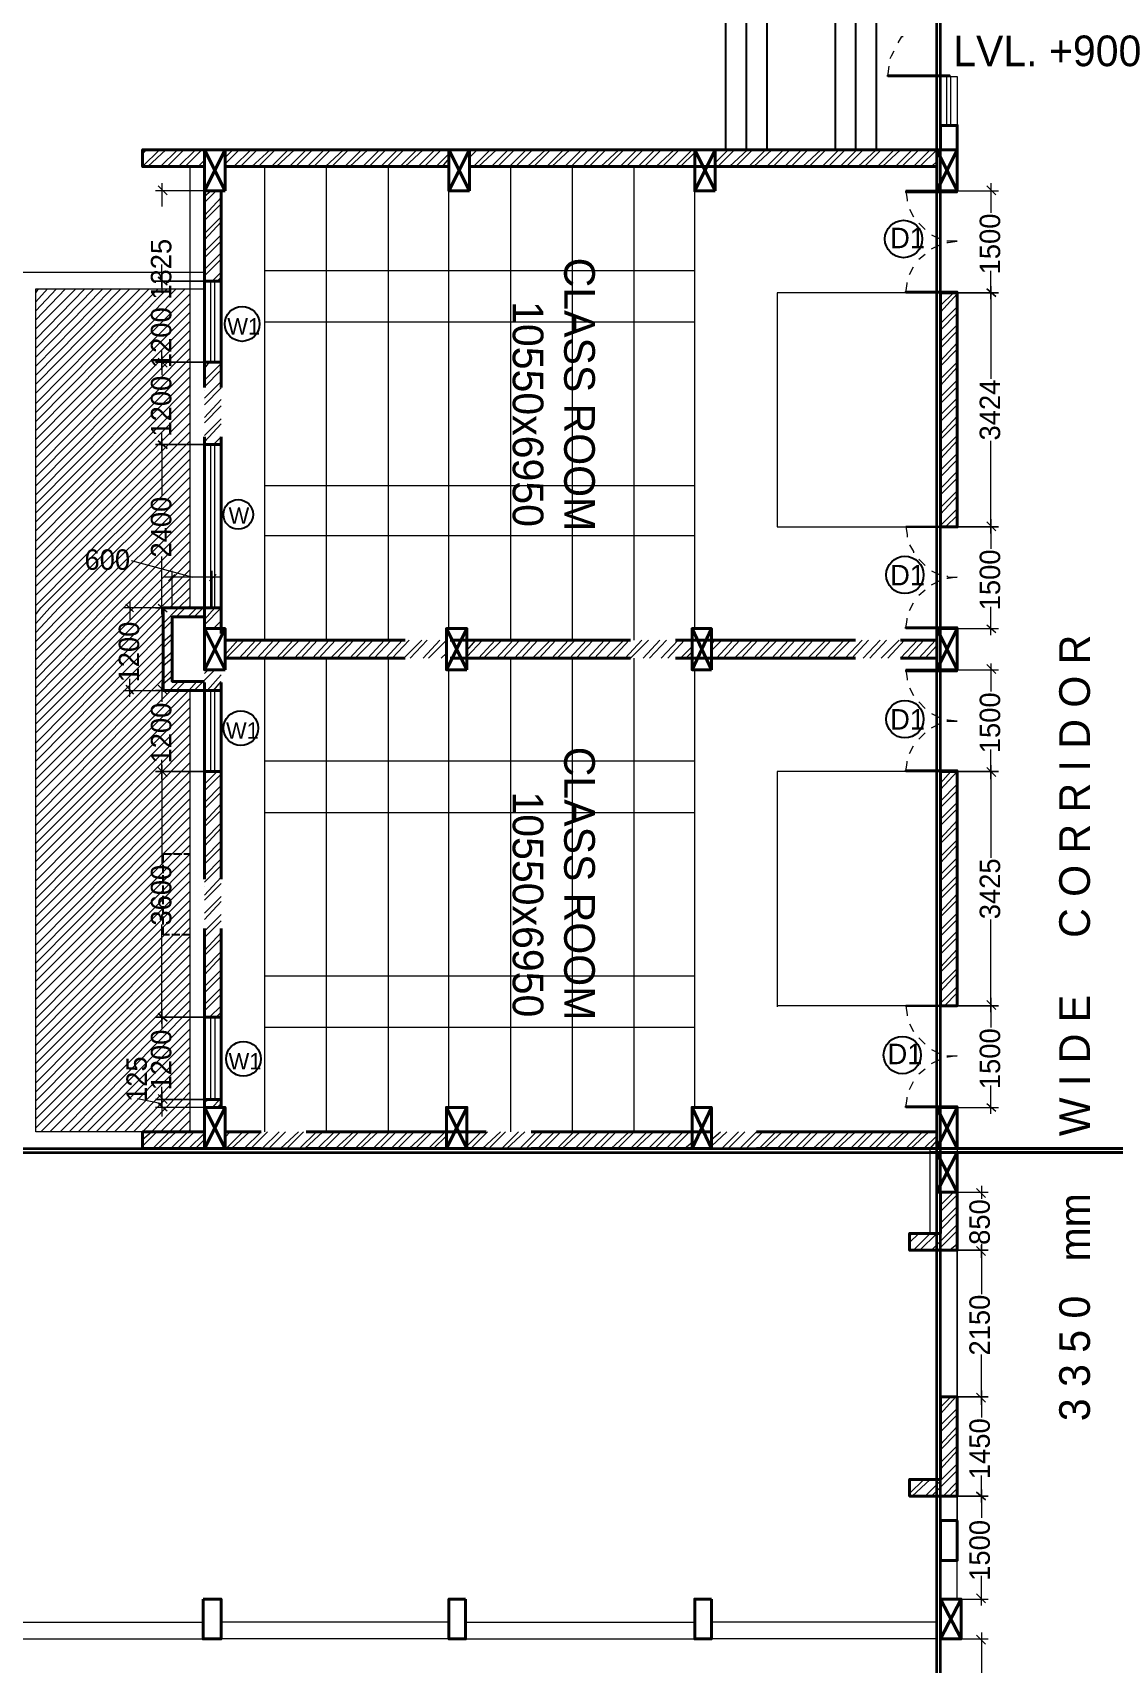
# Model space of a CAD drawing. Header units: millimetres. Extents: x 23593 to 241524, y 4405 to 182732.
# Drawn here: x 153021 to 168874, y 78439 to 102357 of the extents above; entities that cross this region are included whole.
import ezdxf

# ---------------------------------------------------------------- set-up
doc = ezdxf.new("R2010")
doc.units = ezdxf.units.MM
doc.linetypes.add('PDF_IMPORT', pattern=[1, 0.8, -0.2])
for name, color, linetype in [('PDF_0', 7, 'Continuous'), ('PDF_AR_DIMENSION', 7, 'Continuous'), ('PDF_AR_ELEVATIONS', 2, 'Continuous'), ('PDF_AR_STEPS', 6, 'Continuous'), ('PDF_DOOR WIN TEXT', 5, 'Continuous'), ('PDF_ST COLUMN', 1, 'Continuous'), ('PDF_Text', 7, 'Continuous'), ('PDF_wall', 7, 'Continuous'), ('PDF_WINDOW', 2, 'Continuous')]:
    doc.layers.add(name, color=color, linetype=linetype)
for name, color, linetype, true_color in [('PDF_AR_DOOR', 7, 'Continuous', 0x723939), ('PDF_AR_HATCH', 7, 'Continuous', 0x767676), ('PDF_AR_WINDOW', 7, 'Continuous', 0x00a5dd), ('PDF_exp gap', 7, 'Continuous', 0xdd006e)]:
    doc.layers.add(name, color=color, linetype=linetype, true_color=true_color)
doc.styles.add('PDF Century Gothic', font='GOTHIC.TTF')

msp = doc.modelspace()

# ---------------------------------------------------------------- linework, layer by layer
at = {"layer": 'PDF_0', "lineweight": 13}
for points in [[(154994, 99977), (154861, 100109)], [(167150, 99977), (167018, 100109)], [(155012, 94314), (155107, 94408)], [(155711, 94408), (155617, 94314)], [(154503, 93861), (154390, 93974)], [(154861, 93974), (154994, 93861)], [(167018, 93672), (167150, 93559)], [(167150, 92955), (167018, 93087)], [(154390, 92785), (154503, 92653)], [(154994, 92653), (154861, 92785)], [(154994, 86537), (154861, 86650)], [(167018, 86650), (167150, 86537)], [(166999, 85272), (166867, 85404)], [(166867, 79458), (166999, 79326)], [(166999, 78722), (166867, 78854)]]:
    msp.add_lwpolyline(points, dxfattribs=at)
for points in [[(154994, 98656), (154861, 98769)], [(167018, 98599), (167150, 98486)], [(154994, 97448), (154861, 97580)], [(154994, 96258), (154861, 96372)], [(167018, 95182), (167150, 95050)], [(154994, 91445), (154861, 91577)], [(167018, 91577), (167150, 91445)], [(167018, 88160), (167150, 88028)], [(154994, 87858), (154861, 87972)], [(154994, 86650), (154861, 86782)], [(166999, 84423), (166867, 84555)], [(166999, 82271), (166867, 82403)], [(166999, 80836), (166867, 80949)]]:
    msp.add_lwpolyline(points, close=True, dxfattribs=at)
at = {"layer": 'PDF_0', "color": 1, "linetype": 'PDF_IMPORT', "lineweight": 25, "ltscale": 151.013034}
msp.add_lwpolyline([(155541, 97523), (155541, 98712)], dxfattribs=at)
at = {"layer": 'PDF_0', "color": 1, "linetype": 'PDF_IMPORT', "lineweight": 25, "ltscale": 132.136405}
for points in [[(155541, 93918), (155541, 96315)], [(166338, 82365), (166338, 84498)], [(166338, 79383), (166338, 80893)]]:
    msp.add_lwpolyline(points, dxfattribs=at)
at = {"layer": 'PDF_0', "color": 1, "linetype": 'PDF_IMPORT', "lineweight": 25, "ltscale": 169.889663}
for points in [[(155541, 91520), (155541, 92710)], [(155541, 86707), (155541, 87915)]]:
    msp.add_lwpolyline(points, dxfattribs=at)
at = {"layer": 'PDF_0', "color": 6, "linetype": 'PDF_IMPORT', "lineweight": 25, "ltscale": 151.013034}
msp.add_lwpolyline([(155333, 89123), (154937, 89123), (154937, 90312), (155333, 90312)], dxfattribs=at)
at = {"layer": 'PDF_AR_DIMENSION', "lineweight": 13}
for points in [[(155541, 100034), (154824, 100034)], [(154918, 100147), (154918, 99807)], [(166584, 100034), (167188, 100034)], [(167075, 100147), (167075, 99713)], [(154918, 98618), (154918, 98958)], [(154918, 98807), (154918, 98542)], [(167075, 98448), (167075, 98863)], [(167075, 98637), (167075, 97278)], [(154918, 97410), (154918, 97693)], [(154918, 97618), (154918, 97334)], [(154918, 96221), (154918, 96485)], [(154918, 96409), (154918, 95560)], [(167075, 95013), (167075, 96372)], [(167075, 95220), (167075, 94786)], [(154465, 94616), (155371, 94371)], [(154918, 93823), (154918, 94673)], [(155768, 94371), (155654, 94371), (155069, 94371), (154956, 94371)], [(155069, 93918), (155069, 94465)], [(155654, 93918), (155654, 94465)], [(154446, 94012), (154446, 93748)], [(154824, 93918), (155541, 93918), (154352, 93918)], [(167075, 93521), (167075, 93937)], [(166584, 93616), (167188, 93616)], [(167075, 93106), (167075, 92691)], [(154446, 92615), (154446, 92879)], [(154918, 92823), (154918, 92540)], [(166584, 93012), (167188, 93012)], [(154352, 92710), (155541, 92710), (154824, 92710)], [(154918, 91407), (154918, 91690)], [(154918, 91615), (154918, 90161)], [(167075, 91407), (167075, 91841)], [(167075, 91615), (167075, 90256)], [(154918, 87821), (154918, 89274)], [(167075, 87990), (167075, 89350)], [(167075, 88198), (167075, 87764)], [(154918, 88009), (154918, 87745)], [(154918, 86612), (154918, 86896)], [(154918, 86839), (154918, 86707), (154918, 86594), (154918, 86461)], [(167075, 86499), (167075, 86914)], [(154559, 86726), (154918, 86650)], [(155541, 86594), (154824, 86594)], [(166584, 86594), (167188, 86594)], [(166942, 85442), (166942, 85253)], [(166584, 85348), (167037, 85348)], [(166942, 84593), (166942, 83856)], [(166942, 84385), (166942, 84574)], [(166942, 82233), (166942, 82969)], [(166942, 82441), (166942, 82044)], [(166942, 80798), (166942, 81195)], [(166942, 80987), (166942, 80572)], [(166942, 79288), (166942, 79722)], [(166640, 79383), (167037, 79383)], [(166640, 78798), (167037, 78798)], [(166942, 78892), (166942, 77571)]]:
    msp.add_lwpolyline(points, dxfattribs=at)
for points in [[(154824, 98712), (155635, 98712)], [(167188, 98542), (166584, 98542)], [(154824, 97523), (155541, 97523)], [(154824, 96315), (155541, 96315)], [(167188, 95107), (166584, 95107)], [(154824, 91520), (155635, 91520)], [(167188, 91520), (166584, 91520)], [(167188, 88085), (166584, 88085)], [(154824, 87915), (155541, 87915)], [(154824, 86707), (155541, 86707)], [(167037, 84498), (166584, 84498)], [(167037, 82346), (166584, 82346)], [(167037, 80893), (166584, 80893)]]:
    msp.add_lwpolyline(points, close=True, dxfattribs=at)
at = {"layer": 'PDF_AR_DIMENSION', "color": 2, "lineweight": 13}
msp.add_lwpolyline([(166282, 78798), (166282, 79043)], dxfattribs=at)
at = {"layer": 'PDF_AR_DOOR', "lineweight": 20}
for points in [[(165716, 102205), (165772, 102299), (165791, 102299)], [(165602, 101978), (165621, 102016), (165659, 102091)], [(165564, 101714), (165583, 101865)], [(165829, 100034), (165848, 99902), (165848, 99883)], [(165885, 99769), (165942, 99656)], [(166018, 99562), (166112, 99467)], [(166206, 99392), (166320, 99335)], [(166433, 99279), (166452, 99279), (166584, 99298), (166452, 99298), (166433, 99298)], [(166018, 99033), (166112, 99109)], [(166206, 99184), (166320, 99241)], [(165885, 98807), (165942, 98920)], [(165829, 98542), (165848, 98675), (165848, 98693)], [(165829, 95107), (165848, 94994), (165848, 94956)], [(165885, 94843), (165942, 94748), (165942, 94729)], [(166018, 94635), (166112, 94541)], [(166206, 94465), (166320, 94408)], [(166206, 94257), (166320, 94314)], [(166433, 94390), (166452, 94371), (166584, 94371), (166452, 94352), (166433, 94352)], [(166018, 94106), (166112, 94182)], [(165829, 93616), (165848, 93748), (165848, 93767)], [(165885, 93880), (165942, 93993)], [(165829, 93012), (165848, 92879), (165848, 92861)], [(165885, 92747), (165942, 92634)], [(166018, 92540), (166112, 92445)], [(166206, 92370), (166320, 92313)], [(166018, 91992), (166112, 92087)], [(166206, 92162), (166320, 92219)], [(166433, 92257), (166452, 92257), (166584, 92257), (166452, 92275), (166433, 92275)], [(165885, 91785), (165942, 91898)], [(165829, 91520), (165848, 91653), (165848, 91671)], [(165829, 88085), (165848, 87953), (165848, 87934)], [(165885, 87821), (165942, 87707)], [(166018, 87613), (166112, 87519)], [(166206, 87443), (166320, 87386)], [(166433, 87349), (166452, 87349), (166584, 87349), (166452, 87330), (166433, 87330)], [(166018, 87084), (166112, 87160)], [(166206, 87235), (166320, 87292)], [(165885, 86858), (165942, 86971)], [(165829, 86594), (165848, 86726), (165848, 86745)]]:
    msp.add_lwpolyline(points, dxfattribs=at)
at = {"layer": 'PDF_AR_DOOR', "lineweight": 25}
for points in [[(165564, 101714), (165564, 101733), (166471, 101733), (166471, 101714)], [(165829, 100034), (165829, 100015), (166584, 100015), (166584, 100034)], [(165829, 98542), (165829, 98561), (166584, 98561), (166584, 98542)], [(165829, 93616), (165829, 93635), (166584, 93635), (166584, 93616)], [(165829, 93012), (165829, 92993), (166584, 92993), (166584, 93012)], [(165829, 91520), (165829, 91539), (166584, 91539), (166584, 91520)], [(165829, 86594), (165829, 86612), (166584, 86612), (166584, 86594)]]:
    msp.add_lwpolyline(points, close=True, dxfattribs=at)
for points in [[(165829, 95107), (166584, 95107), (165829, 95107)], [(165829, 88085), (166584, 88085), (165829, 88085)]]:
    msp.add_lwpolyline(points, dxfattribs=at)
at = {"layer": 'PDF_AR_ELEVATIONS', "color": 3, "lineweight": 20}
for points in [[(155541, 85990), (152804, 85990), (152804, 98845), (155541, 98845)], [(155541, 86235), (153068, 86235), (153068, 98599), (155541, 98599)]]:
    msp.add_lwpolyline(points, dxfattribs=at)
at = {"layer": 'PDF_AR_ELEVATIONS', "lineweight": 20}
for points in [[(166338, 85990), (166338, 80534)], [(166584, 85990), (166584, 80534)], [(152181, 79043), (155522, 79043)], [(159128, 79043), (155786, 79043)], [(159373, 79043), (162733, 79043)], [(166282, 79043), (162978, 79043)], [(152181, 78798), (155522, 78798)], [(159128, 78798), (155786, 78798)], [(159373, 78798), (162733, 78798)], [(166282, 78798), (162978, 78798)]]:
    msp.add_lwpolyline(points, dxfattribs=at)
at = {"layer": 'PDF_AR_HATCH', "lineweight": 5}
for points in [[(154635, 100392), (154880, 100638)], [(154635, 100581), (154692, 100638)], [(154710, 100392), (154975, 100638)], [(154899, 100392), (155145, 100638)], [(154994, 100392), (155239, 100638)], [(155163, 100392), (155409, 100638)], [(155258, 100392), (155503, 100638)], [(155447, 100392), (155541, 100487)], [(155843, 100525), (155956, 100638)], [(155843, 100430), (156051, 100638)], [(155975, 100392), (156221, 100638)], [(156070, 100392), (156315, 100638)], [(156239, 100392), (156504, 100638)], [(156334, 100392), (156579, 100638)], [(156523, 100392), (156768, 100638)], [(156598, 100392), (156862, 100638)], [(156787, 100392), (157032, 100638)], [(156881, 100392), (157127, 100638)], [(157051, 100392), (157297, 100638)], [(157146, 100392), (157391, 100638)], [(157315, 100392), (157580, 100638)], [(157410, 100392), (157655, 100638)], [(157599, 100392), (157844, 100638)], [(157674, 100392), (157938, 100638)], [(157863, 100392), (158108, 100638)], [(157957, 100392), (158203, 100638)], [(158127, 100392), (158373, 100638)], [(158221, 100392), (158467, 100638)], [(158410, 100392), (158656, 100638)], [(158486, 100392), (158750, 100638)], [(158675, 100392), (158920, 100638)], [(158769, 100392), (159014, 100638)], [(158939, 100392), (159128, 100581)], [(159033, 100392), (159128, 100506)], [(159430, 100619), (159467, 100638)], [(159430, 100525), (159543, 100638)], [(159486, 100392), (159732, 100638)], [(159562, 100392), (159826, 100638)], [(159750, 100392), (159996, 100638)], [(159845, 100392), (160090, 100638)], [(160015, 100392), (160260, 100638)], [(160109, 100392), (160355, 100638)], [(160279, 100392), (160543, 100638)], [(160373, 100392), (160619, 100638)], [(160562, 100392), (160808, 100638)], [(160638, 100392), (160902, 100638)], [(160826, 100392), (161072, 100638)], [(160921, 100392), (161166, 100638)], [(161091, 100392), (161336, 100638)], [(161185, 100392), (161431, 100638)], [(161355, 100392), (161619, 100638)], [(161449, 100392), (161695, 100638)], [(161638, 100392), (161884, 100638)], [(161733, 100392), (161978, 100638)], [(161902, 100392), (162148, 100638)], [(161997, 100392), (162242, 100638)], [(162167, 100392), (162431, 100638)], [(162261, 100392), (162506, 100638)], [(162450, 100392), (162695, 100638)], [(162525, 100392), (162733, 100600)], [(163035, 100449), (163224, 100638)], [(163035, 100619), (163054, 100638)], [(163073, 100392), (163318, 100638)], [(163243, 100392), (163507, 100638)], [(163337, 100392), (163582, 100638)], [(163526, 100392), (163771, 100638)], [(163601, 100392), (163866, 100638)], [(163790, 100392), (164035, 100638)], [(163884, 100392), (164130, 100638)], [(164054, 100392), (164300, 100638)], [(164149, 100392), (164394, 100638)], [(164319, 100392), (164583, 100638)], [(164413, 100392), (164658, 100638)], [(164602, 100392), (164847, 100638)], [(164696, 100392), (164942, 100638)], [(164866, 100392), (165111, 100638)], [(164960, 100392), (165206, 100638)], [(165130, 100392), (165395, 100638)], [(165225, 100392), (165470, 100638)], [(165413, 100392), (165659, 100638)], [(165489, 100392), (165753, 100638)], [(165678, 100392), (165923, 100638)], [(165772, 100392), (166018, 100638)], [(165942, 100392), (166187, 100638)], [(166036, 100392), (166282, 100638)], [(166206, 100392), (166282, 100468)], [(155522, 100392), (155541, 100392)], [(162714, 100392), (162733, 100411)], [(155541, 99958), (155635, 100034)], [(155541, 99864), (155711, 100034)], [(155541, 99675), (155786, 99939)], [(155541, 99600), (155786, 99845)], [(155541, 99411), (155786, 99656)], [(155541, 99316), (155786, 99581)], [(155541, 99147), (155786, 99392)], [(155541, 99052), (155786, 99298)], [(155541, 98882), (155786, 99128)], [(155541, 98788), (155786, 99033)], [(155654, 98712), (155786, 98845)], [(155730, 98712), (155786, 98769)], [(166338, 98354), (166527, 98542)], [(166338, 98542), (166338, 98542)], [(166338, 98259), (166584, 98524)], [(166338, 98089), (166584, 98335)], [(166338, 97995), (166584, 98240)], [(166338, 97825), (166584, 98071)], [(166338, 97731), (166584, 97976)], [(166338, 97542), (166584, 97806)], [(166338, 97467), (166584, 97712)], [(155541, 97429), (155617, 97523)], [(155541, 97259), (155786, 97504)], [(155541, 97164), (155786, 97410)], [(166338, 97278), (166584, 97523)], [(166338, 97183), (166584, 97448)], [(155541, 96995), (155786, 97240)], [(155541, 96900), (155786, 97146)], [(166338, 97013), (166584, 97259)], [(166338, 96919), (166584, 97164)], [(155541, 96711), (155786, 96976)], [(155541, 96636), (155786, 96881)], [(166338, 96749), (166584, 96995)], [(166338, 96655), (166584, 96900)], [(155541, 96447), (155786, 96693)], [(166338, 96466), (166584, 96730)], [(166338, 96391), (166584, 96636)], [(155541, 96353), (155786, 96617)], [(155673, 96315), (155786, 96428)], [(166338, 96202), (166584, 96447)], [(155768, 96315), (155786, 96334)], [(166338, 96107), (166584, 96372)], [(166338, 95938), (166584, 96183)], [(166338, 95843), (166584, 96089)], [(166338, 95673), (166584, 95919)], [(166338, 95579), (166584, 95824)], [(166338, 95390), (166584, 95635)], [(166338, 95296), (166584, 95560)], [(166338, 95126), (166584, 95371)], [(166414, 95107), (166584, 95277)], [(154937, 93691), (155163, 93918)], [(154937, 93880), (154975, 93918)], [(155126, 93786), (155258, 93918)], [(155296, 93786), (155428, 93918)], [(155390, 93786), (155522, 93918)], [(155541, 93748), (155692, 93918)], [(155541, 93672), (155786, 93918)], [(154937, 93597), (155069, 93729)], [(154937, 93427), (155069, 93540)], [(155673, 93616), (155786, 93729)], [(155749, 93616), (155786, 93653)], [(154937, 93333), (155069, 93465)], [(155843, 93238), (156032, 93446)], [(155843, 93427), (155843, 93446)], [(155862, 93182), (156126, 93446)], [(156051, 93182), (156296, 93446)], [(156145, 93182), (156390, 93446)], [(156315, 93182), (156560, 93446)], [(156409, 93182), (156655, 93446)], [(156598, 93182), (156843, 93446)], [(156674, 93182), (156938, 93446)], [(156862, 93182), (157108, 93446)], [(156957, 93182), (157202, 93446)], [(157127, 93182), (157372, 93446)], [(157221, 93182), (157466, 93446)], [(157391, 93182), (157655, 93446)], [(157485, 93182), (157731, 93446)], [(157674, 93182), (157919, 93446)], [(157750, 93182), (158014, 93446)], [(157938, 93182), (158184, 93446)], [(158033, 93182), (158278, 93446)], [(158203, 93182), (158448, 93446)], [(158297, 93182), (158542, 93446)], [(158467, 93182), (158731, 93446)], [(158561, 93182), (158807, 93446)], [(158750, 93182), (158995, 93446)], [(158826, 93182), (159090, 93446)], [(159392, 93295), (159524, 93446)], [(159392, 93200), (159618, 93446)], [(159562, 93182), (159807, 93446)], [(159637, 93182), (159902, 93446)], [(159826, 93182), (160071, 93446)], [(159920, 93182), (160166, 93446)], [(160090, 93182), (160336, 93446)], [(160185, 93182), (160430, 93446)], [(160355, 93182), (160619, 93446)], [(160449, 93182), (160694, 93446)], [(160638, 93182), (160883, 93446)], [(160713, 93182), (160977, 93446)], [(160902, 93182), (161147, 93446)], [(160996, 93182), (161242, 93446)], [(161166, 93182), (161412, 93446)], [(161261, 93182), (161506, 93446)], [(161431, 93182), (161695, 93446)], [(161525, 93182), (161770, 93446)], [(161714, 93182), (161959, 93446)], [(161789, 93182), (162053, 93446)], [(161978, 93182), (162223, 93446)], [(162072, 93182), (162318, 93446)], [(162242, 93182), (162488, 93446)], [(162337, 93182), (162582, 93446)], [(162525, 93182), (162695, 93351)], [(162978, 93389), (163035, 93446)], [(162978, 93295), (163129, 93446)], [(163054, 93182), (163299, 93446)], [(163148, 93182), (163394, 93446)], [(163318, 93182), (163582, 93446)], [(163413, 93182), (163658, 93446)], [(163601, 93182), (163847, 93446)], [(163677, 93182), (163941, 93446)], [(163866, 93182), (164111, 93446)], [(163960, 93182), (164205, 93446)], [(164130, 93182), (164375, 93446)], [(164224, 93182), (164470, 93446)], [(164394, 93182), (164658, 93446)], [(164489, 93182), (164734, 93446)], [(164677, 93182), (164923, 93446)], [(164753, 93182), (165017, 93446)], [(164942, 93182), (165187, 93446)], [(165036, 93182), (165281, 93446)], [(165206, 93182), (165451, 93446)], [(165300, 93182), (165546, 93446)], [(165470, 93182), (165734, 93446)], [(165564, 93182), (165810, 93446)], [(165753, 93182), (165999, 93446)], [(165848, 93182), (166093, 93446)], [(166018, 93182), (166263, 93446)], [(166112, 93182), (166282, 93370)], [(154937, 93163), (155069, 93276)], [(154937, 93068), (155069, 93182)], [(159014, 93182), (159090, 93257)], [(162601, 93182), (162695, 93276)], [(154937, 92879), (155069, 93012)], [(154937, 92804), (155069, 92917)], [(155031, 92710), (155163, 92842)], [(155126, 92710), (155258, 92842)], [(155314, 92710), (155428, 92842)], [(155390, 92710), (155522, 92842)], [(155541, 92955), (155598, 93012)], [(155541, 92861), (155692, 93012)], [(155579, 92710), (155786, 92936)], [(155673, 92710), (155786, 92842)], [(155541, 91332), (155730, 91520)], [(155541, 91501), (155541, 91520)], [(155541, 91237), (155786, 91483)], [(166338, 91350), (166489, 91520)], [(166338, 91256), (166584, 91520)], [(155541, 91067), (155786, 91313)], [(155541, 90973), (155786, 91218)], [(166338, 91086), (166584, 91332)], [(166338, 90992), (166584, 91237)], [(155541, 90784), (155786, 91048)], [(155541, 90709), (155786, 90954)], [(166338, 90822), (166584, 91067)], [(166338, 90728), (166584, 90973)], [(155541, 90520), (155786, 90765)], [(155541, 90426), (155786, 90690)], [(166338, 90539), (166584, 90803)], [(166338, 90463), (166584, 90709)], [(155541, 90256), (155786, 90501)], [(166338, 90275), (166584, 90520)], [(166338, 90180), (166584, 90444)], [(155541, 90161), (155786, 90407)], [(155541, 89991), (155786, 90237)], [(166338, 90010), (166584, 90256)], [(155541, 89897), (155786, 90142)], [(155541, 89708), (155786, 89972)], [(166338, 89916), (166584, 90161)], [(166338, 89746), (166584, 89991)], [(155541, 89633), (155786, 89878)], [(166338, 89652), (166584, 89897)], [(166338, 89463), (166584, 89727)], [(155541, 89444), (155786, 89689)], [(155541, 89350), (155786, 89614)], [(166338, 89387), (166584, 89633)], [(155541, 89180), (155786, 89425)], [(155541, 89085), (155786, 89331)], [(166338, 89199), (166584, 89444)], [(166338, 89104), (166584, 89350)], [(155541, 88897), (155786, 89161)], [(155541, 88821), (155786, 89066)], [(166338, 88934), (166584, 89180)], [(166338, 88840), (166584, 89085)], [(155541, 88632), (155786, 88878)], [(155541, 88538), (155786, 88802)], [(166338, 88651), (166584, 88915)], [(166338, 88576), (166584, 88821)], [(155541, 88368), (155786, 88613)], [(155541, 88274), (155786, 88519)], [(166338, 88387), (166584, 88632)], [(166338, 88292), (166584, 88557)], [(155541, 88104), (155786, 88349)], [(166338, 88123), (166584, 88368)], [(166395, 88085), (166584, 88274)], [(155541, 88009), (155786, 88255)], [(155617, 87915), (155786, 88085)], [(166584, 88085), (166584, 88104)], [(155711, 87915), (155786, 87990)], [(155541, 86669), (155598, 86707)], [(155654, 86594), (155768, 86707)], [(155730, 86594), (155786, 86650)], [(154635, 86122), (154767, 86235)], [(154635, 86027), (154843, 86235)], [(154786, 85990), (155031, 86235)], [(154861, 85990), (155126, 86235)], [(155050, 85990), (155296, 86235)], [(155145, 85990), (155390, 86235)], [(155314, 85990), (155541, 86216)], [(155409, 85990), (155541, 86122)], [(155843, 86159), (155919, 86235)], [(155862, 85990), (156107, 86235)], [(155937, 85990), (156202, 86235)], [(156126, 85990), (156372, 86235)], [(156221, 85990), (156466, 86235)], [(156390, 85990), (156636, 86235)], [(156485, 85990), (156730, 86235)], [(156655, 85990), (156919, 86235)], [(156749, 85990), (156995, 86235)], [(156938, 85990), (157183, 86235)], [(157013, 85990), (157278, 86235)], [(157202, 85990), (157448, 86235)], [(157297, 85990), (157542, 86235)], [(157466, 85990), (157731, 86235)], [(157561, 85990), (157806, 86235)], [(157750, 85990), (157995, 86235)], [(157825, 85990), (158089, 86235)], [(158014, 85990), (158259, 86235)], [(158108, 85990), (158354, 86235)], [(158278, 85990), (158524, 86235)], [(158373, 85990), (158618, 86235)], [(158542, 85990), (158807, 86235)], [(158637, 85990), (158882, 86235)], [(158826, 85990), (159071, 86235)], [(158901, 85990), (159090, 86178)], [(159392, 86027), (159599, 86235)], [(159392, 86197), (159430, 86235)], [(159448, 85990), (159694, 86235)], [(159618, 85990), (159883, 86235)], [(159713, 85990), (159958, 86235)], [(159902, 85990), (160147, 86235)], [(159977, 85990), (160241, 86235)], [(160166, 85990), (160411, 86235)], [(160260, 85990), (160506, 86235)], [(160430, 85990), (160675, 86235)], [(160524, 85990), (160770, 86235)], [(160713, 85990), (160959, 86235)], [(160789, 85990), (161053, 86235)], [(160977, 85990), (161223, 86235)], [(161072, 85990), (161317, 86235)], [(161242, 85990), (161487, 86235)], [(161336, 85990), (161582, 86235)], [(161506, 85990), (161770, 86235)], [(161600, 85990), (161846, 86235)], [(161789, 85990), (162035, 86235)], [(161865, 85990), (162129, 86235)], [(162053, 85990), (162299, 86235)], [(162148, 85990), (162393, 86235)], [(162318, 85990), (162563, 86235)], [(162412, 85990), (162657, 86235)], [(162978, 86122), (163111, 86235)], [(162978, 86027), (163205, 86235)], [(163129, 85990), (163375, 86235)], [(163224, 85990), (163469, 86235)], [(163394, 85990), (163639, 86235)], [(163488, 85990), (163733, 86235)], [(163677, 85990), (163922, 86235)], [(163752, 85990), (164017, 86235)], [(163941, 85990), (164187, 86235)], [(164035, 85990), (164281, 86235)], [(164205, 85990), (164451, 86235)], [(164300, 85990), (164545, 86235)], [(164470, 85990), (164734, 86235)], [(164564, 85990), (164809, 86235)], [(164753, 85990), (164998, 86235)], [(164828, 85990), (165093, 86235)], [(165017, 85990), (165262, 86235)], [(165111, 85990), (165357, 86235)], [(165281, 85990), (165527, 86235)], [(165376, 85990), (165621, 86235)], [(165546, 85990), (165810, 86235)], [(165640, 85990), (165885, 86235)], [(165829, 85990), (166074, 86235)], [(165904, 85990), (166169, 86235)], [(166093, 85990), (166282, 86178)], [(162582, 85990), (162695, 86084)], [(162676, 85990), (162695, 85990)], [(166187, 85990), (166282, 86103)], [(166338, 85159), (166527, 85348)], [(166338, 85329), (166338, 85348)], [(166338, 85065), (166584, 85310)], [(166338, 84895), (166584, 85140)], [(166338, 84800), (166584, 85046)], [(165885, 84706), (165923, 84744)], [(165885, 84612), (166018, 84744)], [(165942, 84498), (166187, 84744)], [(166036, 84498), (166282, 84744)], [(166206, 84498), (166584, 84876)], [(166301, 84498), (166584, 84781)], [(166471, 84498), (166584, 84593)], [(166565, 84498), (166584, 84517)], [(166338, 82195), (166489, 82346)], [(166338, 82101), (166565, 82346)], [(166338, 81931), (166584, 82176)], [(166338, 81837), (166584, 82082)], [(166338, 81648), (166584, 81912)], [(166338, 81572), (166584, 81818)], [(166338, 81384), (166584, 81629)], [(166112, 80893), (166584, 81365)], [(166338, 81289), (166584, 81554)], [(165885, 80931), (166093, 81138)], [(165885, 81119), (165904, 81138)], [(165923, 80893), (166187, 81138)], [(166206, 80893), (166584, 81270)], [(166376, 80893), (166584, 81100)], [(166471, 80893), (166584, 81006)]]:
    msp.add_lwpolyline(points, dxfattribs=at)
at = {"layer": 'PDF_AR_HATCH', "color": 62, "lineweight": 5, "true_color": 0x8ab800}
for points in [[(153068, 98542), (153106, 98599)], [(153068, 98410), (153238, 98599)], [(153068, 98278), (153370, 98599)], [(153068, 98146), (153502, 98599)], [(153068, 98014), (153653, 98599)], [(153068, 97863), (153785, 98599)], [(153068, 97731), (153918, 98599)], [(153068, 97599), (154050, 98599)], [(153068, 97467), (154182, 98599)], [(153068, 97334), (154314, 98599)], [(153068, 97202), (154446, 98599)], [(153068, 97070), (154597, 98599)], [(153068, 96919), (154729, 98599)], [(153068, 96787), (154861, 98599)], [(153068, 96655), (154994, 98599)], [(153068, 96523), (155126, 98599)], [(153068, 96391), (155258, 98599)], [(153068, 96258), (155333, 98524)], [(153068, 96126), (155333, 98391)], [(155541, 98467), (155541, 98467)], [(155541, 98335), (155541, 98335)], [(153068, 95975), (155333, 98259)], [(153068, 95843), (155333, 98127)], [(155541, 98184), (155541, 98184)], [(153068, 95711), (155333, 97995)], [(153068, 95579), (155333, 97863)], [(155541, 98052), (155541, 98052)], [(155541, 97920), (155541, 97920)], [(153068, 95447), (155333, 97731)], [(155541, 97787), (155541, 97787)], [(155541, 97655), (155541, 97655)], [(153068, 95315), (155333, 97580)], [(153068, 95182), (155333, 97448)], [(155541, 97523), (155541, 97523)], [(155541, 97391), (155541, 97391)], [(153068, 95050), (155333, 97315)], [(153068, 94899), (155333, 97183)], [(155541, 97240), (155541, 97240)], [(155541, 97108), (155541, 97108)], [(153068, 94767), (155333, 97051)], [(153068, 94635), (155333, 96919)], [(155541, 96976), (155541, 96976)], [(153068, 94503), (155333, 96787)], [(153068, 94371), (155333, 96636)], [(153068, 94239), (155333, 96504)], [(153068, 94106), (155333, 96372)], [(153068, 93955), (155333, 96240)], [(153068, 93823), (153144, 93918), (155333, 96107)], [(153068, 93691), (153276, 93918), (155333, 95975)], [(153068, 93559), (153408, 93918), (155333, 95843)], [(153068, 93427), (153559, 93918), (155333, 95692)], [(153068, 93295), (153691, 93918), (155333, 95560)], [(153068, 93163), (153823, 93918), (155333, 95428)], [(153068, 93012), (153955, 93918), (155333, 95296)], [(153068, 92879), (154088, 93918), (155333, 95164)], [(153068, 92747), (154220, 93918), (155333, 95031)], [(153068, 92615), (154352, 93918), (155333, 94899)], [(153068, 92483), (154503, 93918), (155333, 94767)], [(153068, 92351), (154635, 93918), (155333, 94616)], [(153068, 92219), (154767, 93918), (155333, 94484)], [(153068, 92087), (154899, 93918), (155333, 94352)], [(155031, 93918), (155333, 94220)], [(155163, 93918), (155333, 94088)], [(153068, 91936), (154937, 93823)], [(155296, 93918), (155333, 93955)], [(153068, 91804), (154937, 93691)], [(153068, 91671), (154937, 93559)], [(155541, 93616), (155541, 93616)], [(153068, 91539), (154937, 93408)], [(155541, 93484), (155541, 93484)], [(155541, 93333), (155541, 93333)], [(153068, 91407), (154937, 93276)], [(153068, 91275), (154937, 93144)], [(155541, 93200), (155541, 93200)], [(155541, 93068), (155541, 93068)], [(153068, 91143), (154937, 93012)], [(153068, 90992), (154937, 92879)], [(153068, 90860), (154937, 92747)], [(153068, 90728), (155050, 92710)], [(153068, 90595), (155182, 92710)], [(153068, 90463), (155314, 92710)], [(153068, 90331), (155333, 92596)], [(153068, 90199), (155333, 92464)], [(153068, 90067), (155333, 92332)], [(153068, 89916), (155333, 92200)], [(153068, 89784), (155333, 92068)], [(153068, 89652), (155333, 91936)], [(153068, 89519), (155333, 91804)], [(153068, 89387), (155333, 91653)], [(153068, 89255), (155333, 91520)], [(153068, 89123), (155333, 91388)], [(155541, 91464), (155541, 91464)], [(153068, 88972), (155333, 91256)], [(155541, 91313), (155541, 91313)], [(155541, 91181), (155541, 91181)], [(153068, 88840), (155333, 91124)], [(153068, 88708), (155333, 90992)], [(155541, 91048), (155541, 91048)], [(155541, 90916), (155541, 90916)], [(153068, 88576), (155333, 90860)], [(153068, 88443), (155333, 90709)], [(155541, 90784), (155541, 90784)], [(155541, 90652), (155541, 90652)], [(153068, 88311), (155333, 90577)], [(153068, 88179), (155333, 90444)], [(155541, 90520), (155541, 90520)], [(153068, 88028), (155333, 90312)], [(153068, 87896), (155333, 90180)], [(155541, 90369), (155541, 90388)], [(155541, 90237), (155541, 90237)], [(153068, 87764), (155333, 90048)], [(155541, 90105), (155541, 90105)], [(155541, 89972), (155541, 89972)], [(153068, 87632), (155333, 89916)], [(153068, 87500), (155333, 89765)], [(155541, 89840), (155541, 89840)], [(153068, 87368), (155333, 89633)], [(153068, 87235), (155333, 89501)], [(153068, 87103), (155333, 89368)], [(153068, 86952), (155333, 89236)], [(153068, 86820), (155333, 89104)], [(153068, 86688), (155333, 88972)], [(153068, 86556), (155333, 88840)], [(153068, 86424), (155333, 88689)], [(153068, 86292), (155333, 88557)], [(153144, 86235), (155333, 88425)], [(153276, 86235), (155333, 88292)], [(153427, 86235), (155333, 88160)], [(153559, 86235), (155333, 88028)], [(153691, 86235), (155333, 87896)], [(153823, 86235), (155333, 87745)], [(153955, 86235), (155333, 87613)], [(154088, 86235), (155333, 87481)], [(154220, 86235), (155333, 87349)], [(154371, 86235), (155333, 87216)], [(154503, 86235), (155333, 87084)], [(154635, 86235), (155333, 86952)], [(154767, 86235), (155333, 86820)], [(154899, 86235), (155333, 86669)], [(155031, 86235), (155333, 86537)], [(155163, 86235), (155333, 86405)], [(155314, 86235), (155333, 86273)]]:
    msp.add_lwpolyline(points, dxfattribs=at)
at = {"layer": 'PDF_AR_STEPS', "lineweight": 25}
for points in [[(163790, 104545), (163790, 100638)], [(163186, 104281), (163186, 100638)], [(163488, 104281), (163488, 100638)], [(164791, 104281), (164791, 100638)], [(165093, 104281), (165093, 100638)], [(165395, 104281), (165395, 100638)]]:
    msp.add_lwpolyline(points, dxfattribs=at)
at = {"layer": 'PDF_AR_WINDOW', "color": 2, "lineweight": 20}
for points in [[(166338, 100996), (166338, 101714), (166584, 101714), (166584, 100996)], [(155333, 93918), (155333, 100392)], [(155786, 97523), (155786, 98712)], [(155786, 93918), (155786, 96315)], [(155333, 86235), (155333, 92710)], [(155786, 91520), (155786, 92710)], [(155786, 87915), (155786, 86707)]]:
    msp.add_lwpolyline(points, dxfattribs=at)
at = {"layer": 'PDF_AR_WINDOW', "lineweight": 20}
for points in [[(166433, 100996), (166433, 101714)], [(166489, 100996), (166489, 101714)], [(155635, 97523), (155635, 98712)], [(155692, 97523), (155692, 98712)], [(155635, 93918), (155635, 96315)], [(155692, 93918), (155692, 96315)], [(155635, 91520), (155635, 92710)], [(155692, 91520), (155692, 92710)], [(155635, 86707), (155635, 87915)], [(155692, 87915), (155692, 86707)]]:
    msp.add_lwpolyline(points, dxfattribs=at)
at = {"layer": 'PDF_DOOR WIN TEXT', "lineweight": 25}
for centre, radius in [((165797, 99330), 274), ((156094, 98084), 255), ((156037, 95290), 217), ((165816, 94403), 274), ((156075, 92156), 255), ((165816, 92288), 274), ((156113, 87305), 255), ((165778, 87361), 274)]:
    msp.add_circle(centre, radius, dxfattribs=at)
at = {"layer": 'PDF_exp gap', "lineweight": 35}
for points in [[(166282, 4405), (166282, 182732)], [(166338, 4405), (166338, 182732)], [(23593, 85990), (241524, 85990)], [(23593, 85933), (241524, 85933)], [(184554, 85990), (166187, 85990)], [(184554, 85933), (166187, 85933)]]:
    msp.add_lwpolyline(points, dxfattribs=at)
at = {"layer": 'PDF_ST COLUMN', "lineweight": 40}
for points in [[(155843, 100034), (155541, 100034), (155541, 100638), (155843, 100638)], [(159430, 100034), (159128, 100034), (159128, 100638), (159430, 100638)], [(163035, 100034), (162733, 100034), (162733, 100638), (163035, 100638)], [(166584, 100034), (166282, 100034), (166282, 100638), (166584, 100638)], [(155843, 93012), (155541, 93012), (155541, 93616), (155843, 93616)], [(159392, 93012), (159090, 93012), (159090, 93616), (159392, 93616)], [(162978, 93012), (162695, 93012), (162695, 93616), (162978, 93616)], [(166584, 93012), (166282, 93012), (166282, 93616), (166584, 93616)], [(155843, 85990), (155541, 85990), (155541, 86594), (155843, 86594)], [(159392, 85990), (159090, 85990), (159090, 86594), (159392, 86594)], [(162978, 85990), (162695, 85990), (162695, 86594), (162978, 86594)], [(166584, 85990), (166282, 85990), (166282, 86594), (166584, 86594)], [(166338, 78798), (166640, 78798), (166640, 79383), (166338, 79383)]]:
    msp.add_lwpolyline(points, close=True, dxfattribs=at)
for points in [[(155843, 100638), (155541, 100034)], [(155541, 100638), (155843, 100034)], [(159430, 100638), (159128, 100034)], [(159128, 100638), (159430, 100034)], [(163035, 100638), (162733, 100034)], [(162733, 100638), (163035, 100034)], [(166584, 100638), (166282, 100034)], [(166282, 100638), (166584, 100034)], [(155843, 93616), (155541, 93012)], [(155541, 93616), (155843, 93012)], [(159392, 93616), (159090, 93012)], [(159090, 93616), (159392, 93012)], [(162978, 93616), (162695, 93012)], [(162695, 93616), (162978, 93012)], [(166584, 93616), (166282, 93012)], [(166282, 93616), (166584, 93012)], [(155843, 86594), (155541, 85990)], [(155541, 86594), (155843, 85990)], [(159392, 86594), (159090, 85990)], [(159090, 86594), (159392, 85990)], [(162978, 86594), (162695, 85990)], [(162695, 86594), (162978, 85990)], [(166584, 86594), (166282, 85990)], [(166282, 86594), (166584, 85990)], [(166338, 79383), (166640, 78798)], [(166640, 79383), (166338, 78798)]]:
    msp.add_lwpolyline(points, dxfattribs=at)
at = {"layer": 'PDF_ST COLUMN', "color": 6, "lineweight": 40}
msp.add_lwpolyline([(166584, 85348), (166282, 85348), (166282, 85933), (166584, 85933)], close=True, dxfattribs=at)
for points in [[(166584, 85933), (166282, 85348)], [(166282, 85933), (166584, 85348)]]:
    msp.add_lwpolyline(points, dxfattribs=at)
at = {"layer": 'PDF_wall', "lineweight": 40}
for points in [[(166338, 100638), (166338, 100996), (166584, 100996), (166584, 100638)], [(155541, 100638), (154635, 100638), (154635, 100392), (155541, 100392)], [(159128, 100638), (155843, 100638)], [(166282, 100638), (159430, 100638)], [(159128, 100392), (155843, 100392)], [(166282, 100392), (159430, 100392)], [(155786, 98712), (155541, 98712)], [(155786, 97523), (155541, 97523)], [(155541, 96315), (155786, 96315)], [(155786, 92710), (154937, 92710), (154937, 93918), (155786, 93918)], [(155541, 93786), (155069, 93786), (155069, 92842), (155541, 92842)], [(155786, 91520), (155541, 91520)], [(155541, 87915), (155786, 87915)], [(155786, 86707), (155541, 86707)], [(155541, 86235), (154635, 86235), (154635, 85990), (155541, 85990)], [(166584, 85348), (166584, 84498), (165885, 84498), (165885, 84744), (166338, 84744), (166338, 85348)]]:
    msp.add_lwpolyline(points, dxfattribs=at)
at = {"layer": 'PDF_wall', "linetype": 'PDF_IMPORT', "lineweight": 40, "ltscale": 3605.436192}
for points in [[(155541, 100034), (155541, 86594)], [(155786, 100034), (155786, 86594)]]:
    msp.add_lwpolyline(points, dxfattribs=at)
at = {"layer": 'PDF_wall', "lineweight": 40}
for points in [[(166584, 98542), (166338, 98542), (166338, 95107), (166584, 95107)], [(166338, 88085), (166584, 88085), (166584, 91520), (166338, 91520)], [(166338, 82346), (166584, 82346), (166584, 80893), (165885, 80893), (165885, 81138), (166338, 81138)], [(166584, 80534), (166338, 80534), (166338, 79949), (166584, 79949)], [(155522, 79383), (155786, 79383), (155786, 78798), (155522, 78798)], [(159373, 79383), (159128, 79383), (159128, 78798), (159373, 78798)], [(162978, 79383), (162733, 79383), (162733, 78798), (162978, 78798)]]:
    msp.add_lwpolyline(points, close=True, dxfattribs=at)
at = {"layer": 'PDF_wall', "linetype": 'PDF_IMPORT', "lineweight": 40, "ltscale": 3303.410123}
for points in [[(155843, 93446), (166282, 93446)], [(155843, 93182), (166282, 93182)], [(166282, 86235), (155843, 86235)], [(166282, 85990), (155843, 85990)]]:
    msp.add_lwpolyline(points, dxfattribs=at)
at = {"layer": 'PDF_wall', "color": 2, "lineweight": 20}
for points in [[(166187, 84744), (166187, 85990)], [(166584, 85990), (166584, 80534)], [(166584, 82346), (166584, 84498)], [(166584, 79383), (166584, 80893)]]:
    msp.add_lwpolyline(points, dxfattribs=at)
at = {"layer": 'PDF_WINDOW', "lineweight": 9}
for points in [[(156428, 93446), (156428, 100392)], [(157334, 93446), (157334, 100392)], [(158240, 93446), (158240, 100392)], [(159128, 93616), (159128, 100392)], [(160034, 93446), (160034, 100392)], [(160940, 93446), (160940, 100392)], [(161846, 93446), (161846, 100392)], [(162733, 93616), (162733, 100392)], [(162733, 98863), (156428, 98863)], [(166338, 98542), (163941, 98542), (163941, 95107), (166338, 95107)], [(162733, 98108), (156428, 98108)], [(162733, 95711), (156428, 95711)], [(162733, 94975), (156428, 94975)], [(156428, 86235), (156428, 93182)], [(157334, 86235), (157334, 93182)], [(158240, 86235), (158240, 93182)], [(160034, 86235), (160034, 93182)], [(160940, 86235), (160940, 93182)], [(161846, 86235), (161846, 93182)], [(159128, 86594), (159128, 93012)], [(162733, 86594), (162733, 93012)], [(162733, 91671), (156428, 91671)], [(166338, 91520), (163941, 91520), (163941, 88066)], [(162733, 90916), (156428, 90916)], [(162733, 88519), (156428, 88519)], [(166338, 88085), (163941, 88085)], [(162733, 87764), (156428, 87764)]]:
    msp.add_lwpolyline(points, dxfattribs=at)

# ---------------------------------------------------------------- texts
at = {"layer": 'PDF_Text', "attachment_point": 4, "style": 'PDF Century Gothic'}
for s, insert, char_height in [('LVL. +900', (166524, 102086), 450), ('600', (153782, 94626), 300)]:
    msp.add_mtext(s, dxfattribs=dict(at, insert=insert, char_height=char_height))
for s, insert, char_height, rotation in [('1500', (167065, 98811), 300, 90), ('1200 1200 1325', (154908, 96432), 300, 90), ('CLASS ROOM', (161040, 99056), 450, 270), ('  10550x6950', (160285, 98754), 450.01, 270), ('3424', (167065, 96375), 300, 90), ('2400', (154908, 94658), 300, 90), ('1500', (167065, 93884), 300, 90), ('1200', (154436, 92826), 300, 90), ('3 3 5 0   mm     W I D E     C O R R I D O R', (168308, 81991), 450.01, 90), ('1500', (167065, 91788), 300, 90), ('1200', (154908, 91637), 300, 90), ('CLASS ROOM', (161040, 91883), 450, 270), ('  10550x6950', (160285, 91562), 450.01, 270), ('3425', (167065, 89353), 300, 90), ('3600', (154908, 89259), 300, 90), ('1200', (154908, 86842), 300, 90), ('1500', (167065, 86861), 300, 90), ('125', (154549, 86672), 300, 90), ('850', (166914, 84577), 300, 90), ('2150', (166914, 82954), 300, 90), ('1450', (166914, 81141), 300, 90), ('1500', (166914, 79650), 300, 90)]:
    msp.add_mtext(s, dxfattribs=dict(at, insert=insert, char_height=char_height, rotation=rotation))
at = {"layer": 'PDF_Text', "color": 5, "attachment_point": 4, "style": 'PDF Century Gothic'}
for s, insert, char_height in [('D1', (165599, 99345), 300), ('W1', (155877, 98049), 240), ('W', (155896, 95274), 240), ('D1', (165599, 94400), 300), ('D1', (165599, 92285), 300), ('W1', (155858, 92122), 240), ('W1', (155896, 87270), 240), ('D1', (165561, 87377), 300)]:
    msp.add_mtext(s, dxfattribs=dict(at, insert=insert, char_height=char_height))

doc.saveas('drawing.dxf')
